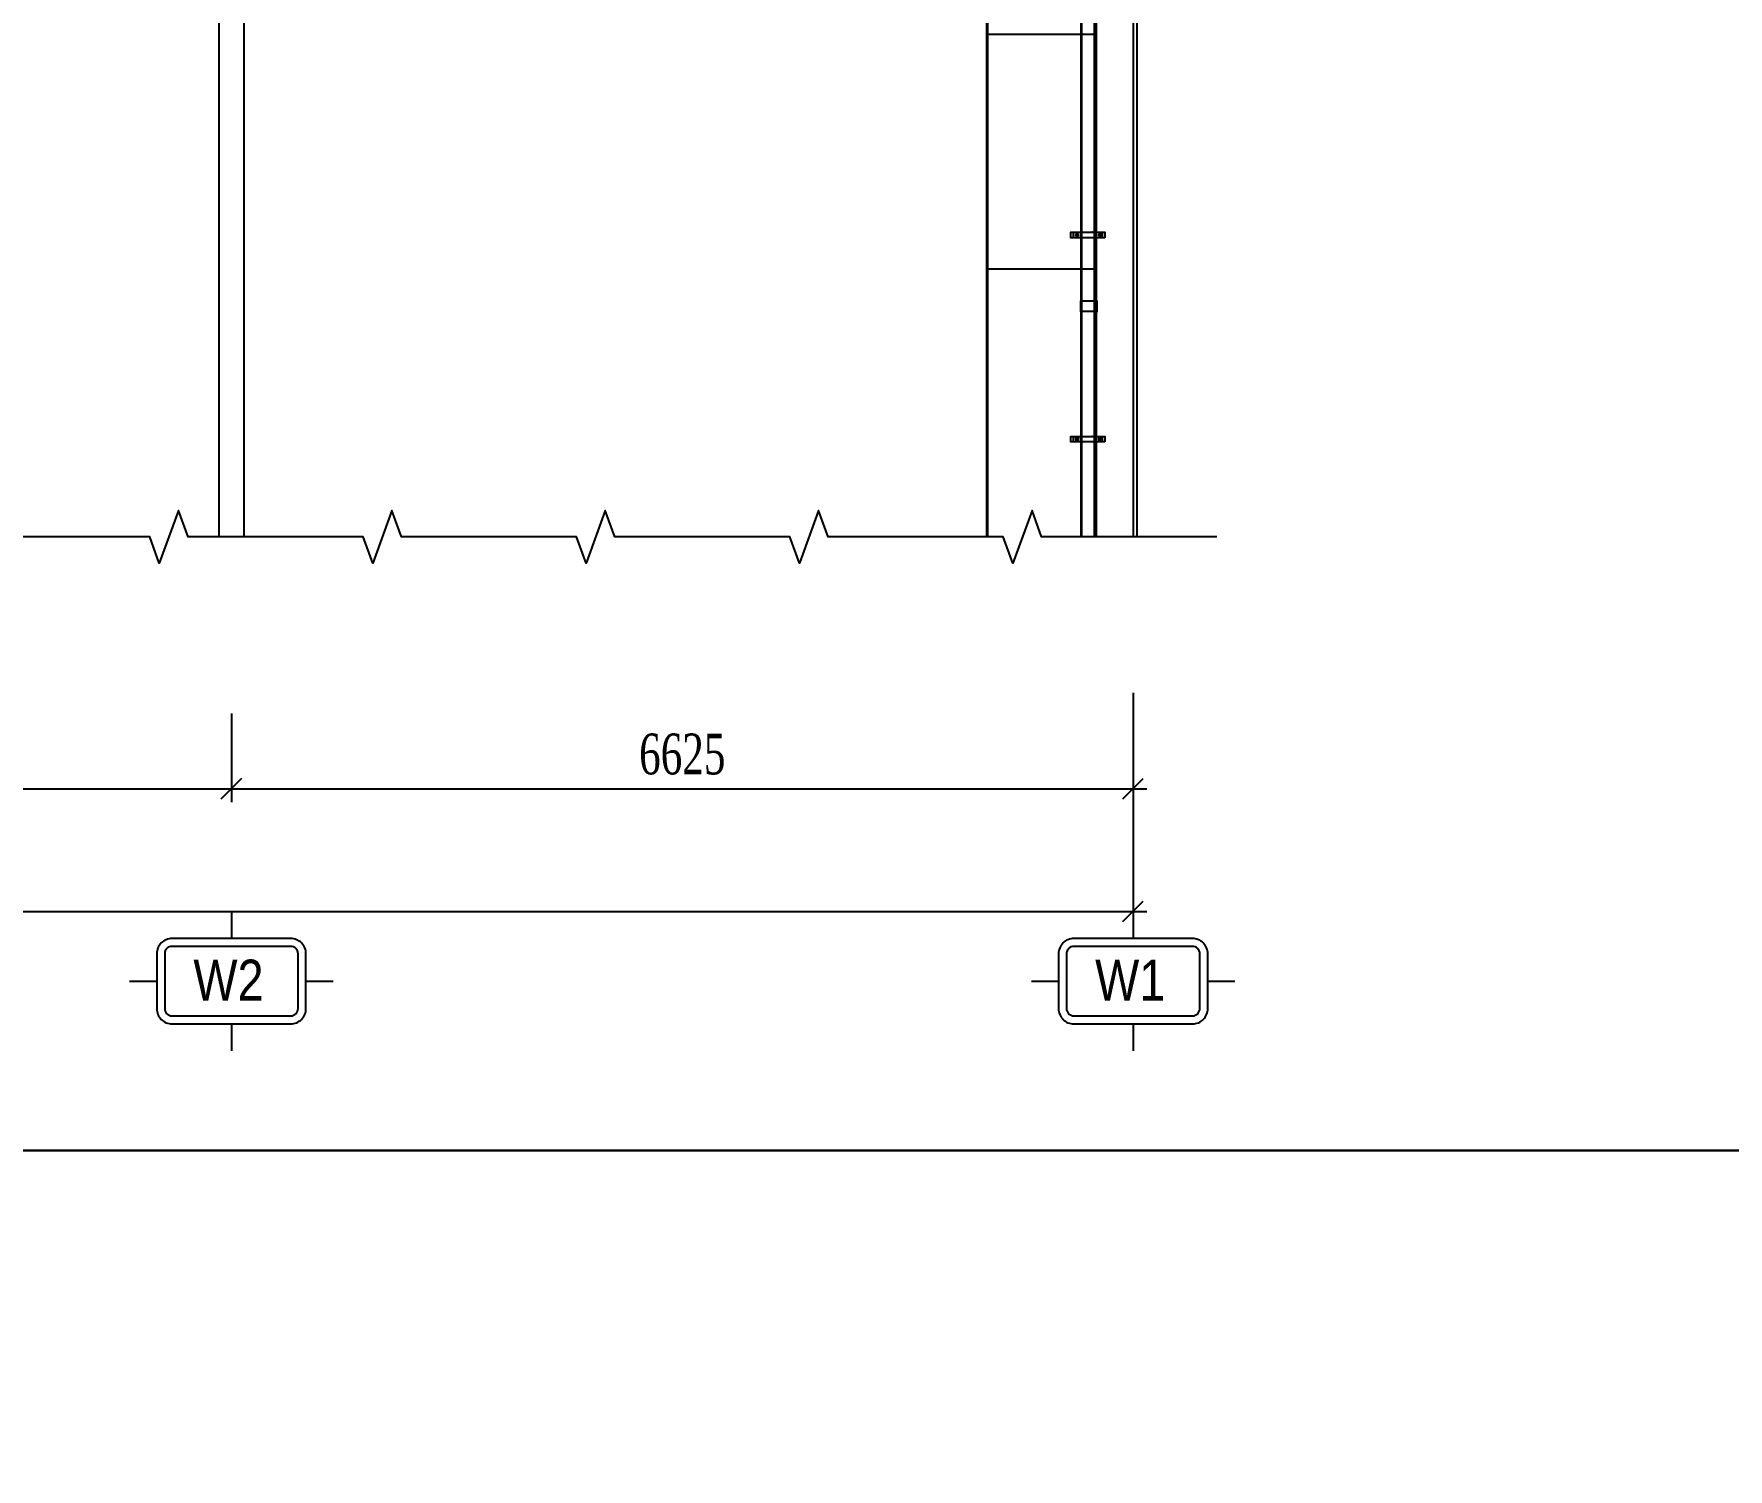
# Model space of a CAD drawing. Header units: inches. Extents: x 315041 to 662841, y -45540 to -35018.
# Drawn here: x 331739.1 to 331863.6, y -36371.1 to -36265.7 of the extents above; entities that cross this region are included whole.
import ezdxf
from ezdxf.enums import TextEntityAlignment as Align

# ---------------------------------------------------------------- set-up
doc = ezdxf.new("R2010")
doc.units = ezdxf.units.IN
doc.header["$MEASUREMENT"] = 0
for name, color, linetype in [('2', 2, 'Continuous'), ('3', 3, 'Continuous'), ('7', 7, 'Continuous'), ('8', 8, 'Continuous'), ('DOWNPOUT', 52, 'Continuous'), ('flashing', 6, 'Continuous')]:
    doc.layers.add(name, color=color, linetype=linetype)
doc.styles.add('hx2', font='VHARIALN.TTF')
doc.styles.add('ST1', font='times.ttf', dxfattribs={"width": 0.7})
doc.dimstyles.new('100', dxfattribs={"dimtxt": 3, "dimasz": 1.5, "dimexe": 1, "dimexo": 0, "dimgap": 1, "dimtad": 1, "dimdec": 0, "dimlfac": 100, "dimzin": 0, "dimdsep": 46, "dimtxsty": 'ST1', "dimblk": 'OBLIQUE', "dimcen": 1, "dimdle": 1, "dimclrd": 8, "dimclre": 8, "dimclrt": 3, "dimadec": 0, "dimazin": 0, "dimtfac": 1, "dimtdec": 0, "dimtix": 1, "dimtmove": 1, "dimatfit": 3, "dimfxl": 0, "dimtfill": 1, "dimtolj": 1, "dimtzin": 0, "dimlwd": -1, "dimlwe": -1, "dimarcsym": 1})

# ---------------------------------------------------------------- blocks, each defined once
blk = doc.blocks.new('_Oblique')
at = {"color": 0, "linetype": 'ByBlock', "lineweight": -2}
blk.add_line((-0.5, -0.5), (0.5, 0.5), dxfattribs=at)
blk = doc.blocks.new('*D782')
at = {"color": 8, "linetype": 'Continuous', "transparency": 16777216}
for p, q in [((331687.38, -36315.62), (331687.38, -36322.15)), ((331753.63, -36315.62), (331753.63, -36322.15)), ((331686.38, -36321.15), (331754.63, -36321.15))]:
    blk.add_line(p, q, dxfattribs=at)
at = {"layer": 'Defpoints', "color": 0, "transparency": 16777216}
for p in [(331687.38, -36315.62), (331753.63, -36315.62), (331753.63, -36321.15)]:
    blk.add_point(p, dxfattribs=at)
at = {"color": 8, "transparency": 16777216, "xscale": 1.5, "yscale": 1.5, "zscale": 1.5, "rotation": 180}
blk.add_blockref('_Oblique', (331687.38, -36321.15), dxfattribs=at)
at = {"color": 8, "transparency": 16777216, "xscale": 1.5, "yscale": 1.5, "zscale": 1.5}
blk.add_blockref('_Oblique', (331753.63, -36321.15), dxfattribs=at)
at = {"color": 3, "transparency": 16777216, "insert": (331720.51, -36318.62), "char_height": 3, "attachment_point": 5, "style": 'ST1', "bg_fill": 3, "box_fill_scale": 1.25, "bg_fill_color": 256, "bg_fill_true_color": 13158600, "bg_fill_transparency": 6029427}
blk.add_mtext('\\A1;6625', dxfattribs=at)
blk = doc.blocks.new('*D783')
at = {"color": 8, "linetype": 'Continuous', "transparency": 16777216}
for p, q in [((331753.63, -36315.62), (331753.63, -36322.15)), ((331819.88, -36315.62), (331819.88, -36322.15)), ((331752.63, -36321.15), (331820.88, -36321.15))]:
    blk.add_line(p, q, dxfattribs=at)
at = {"layer": 'Defpoints', "color": 0, "transparency": 16777216}
for p in [(331753.63, -36315.62), (331819.88, -36315.62), (331819.88, -36321.15)]:
    blk.add_point(p, dxfattribs=at)
at = {"color": 8, "transparency": 16777216, "xscale": 1.5, "yscale": 1.5, "zscale": 1.5, "rotation": 180}
blk.add_blockref('_Oblique', (331753.63, -36321.15), dxfattribs=at)
at = {"color": 8, "transparency": 16777216, "xscale": 1.5, "yscale": 1.5, "zscale": 1.5}
blk.add_blockref('_Oblique', (331819.88, -36321.15), dxfattribs=at)
at = {"color": 3, "transparency": 16777216, "insert": (331786.76, -36318.62), "char_height": 3, "attachment_point": 5, "style": 'ST1', "bg_fill": 3, "box_fill_scale": 1.25, "bg_fill_color": 256, "bg_fill_true_color": 13158600, "bg_fill_transparency": 11538840}
blk.add_mtext('\\A1;6625', dxfattribs=at)
blk = doc.blocks.new('*D784')
at = {"color": 8, "linetype": 'Continuous', "transparency": 16777216}
for p, q in [((331554.88, -36314.12), (331554.88, -36331.16)), ((331819.88, -36314.12), (331819.88, -36331.16)), ((331553.88, -36330.16), (331820.88, -36330.16))]:
    blk.add_line(p, q, dxfattribs=at)
at = {"layer": 'Defpoints', "color": 0, "transparency": 16777216}
for p in [(331554.88, -36314.12), (331819.88, -36314.12), (331819.88, -36330.16)]:
    blk.add_point(p, dxfattribs=at)
at = {"color": 8, "transparency": 16777216, "xscale": 1.5, "yscale": 1.5, "zscale": 1.5, "rotation": 180}
blk.add_blockref('_Oblique', (331554.88, -36330.16), dxfattribs=at)
at = {"color": 8, "transparency": 16777216, "xscale": 1.5, "yscale": 1.5, "zscale": 1.5}
blk.add_blockref('_Oblique', (331819.88, -36330.16), dxfattribs=at)
at = {"color": 3, "transparency": 16777216, "insert": (331687.38, -36327.63), "char_height": 3, "attachment_point": 5, "style": 'ST1', "bg_fill": 3, "box_fill_scale": 1.25, "bg_fill_color": 256, "bg_fill_true_color": 13158600, "bg_fill_transparency": 11360740}
blk.add_mtext('\\A1;26500', dxfattribs=at)
blk = doc.blocks.new('TENTRUC')
at = {"layer": '7'}
for p, q in [((0, 8.27), (0, 10.26)), ((-7.48, 5.13), (-5.48, 5.13)), ((5.48, 5.13), (7.48, 5.13)), ((0, 0), (0, 2))]:
    blk.add_line(p, q, dxfattribs=at)
blk.add_lwpolyline([(-4.36, 8.27), (4.36, 8.27, -0.414214), (5.48, 7.14), (5.48, 3.12, -0.414214), (4.36, 2), (-4.36, 2, -0.414214), (-5.48, 3.12), (-5.48, 7.14, -0.414214)], format="xyb", close=True, dxfattribs=at)
at = {"layer": '8', "ltscale": 15}
blk.add_lwpolyline([(-4.36, 7.68), (4.36, 7.68, -0.414214), (4.9, 7.14), (4.9, 3.12, -0.414214), (4.36, 2.58), (-4.36, 2.58, -0.414214), (-4.9, 3.12), (-4.9, 7.14, -0.414214)], format="xyb", close=True, dxfattribs=at)
at = {"layer": '3', "style": 'hx2'}
blk.add_attdef('TR', text='', height=2.9, dxfattribs=at).set_placement((-0.16, 3.83), align=Align.CENTER)

msp = doc.modelspace()

# ---------------------------------------------------------------- hatches: boundary and pattern name
h = msp.add_hatch()
h.set_pattern_fill('ANSI31', color=1, scale=0.15, style=0)
h.set_pattern_definition([(135, (342246.705386, -35110.135986), (0.013258252147, 0.013258252147), [])])
edge = h.paths.add_edge_path()
edge.add_line((331816.6883, -36280.2771), (331817.0883, -36280.2771))
edge.add_line((331817.0883, -36280.2771), (331817.0883, -36280.6771))
edge.add_arc((331817.0883, -36280.6471), 0.03, 180, 270, ccw=False)
edge.add_line((331817.0583, -36280.6471), (331817.0583, -36280.3071))
edge.add_line((331817.0583, -36280.3071), (331816.7183, -36280.3071))
edge.add_arc((331816.7183, -36280.2771), 0.03, 180, 270, ccw=False)
h = msp.add_hatch()
h.set_pattern_fill('ANSI31', color=1, scale=0.15, style=0)
h.set_pattern_definition([(135, (342246.705386, -35125.135986), (0.013258252147, 0.013258252147), [])])
edge = h.paths.add_edge_path()
edge.add_line((331816.6883, -36295.2771), (331817.0883, -36295.2771))
edge.add_line((331817.0883, -36295.2771), (331817.0883, -36295.6771))
edge.add_arc((331817.0883, -36295.6471), 0.03, 180, 270, ccw=False)
edge.add_line((331817.0583, -36295.6471), (331817.0583, -36295.3071))
edge.add_line((331817.0583, -36295.3071), (331816.7183, -36295.3071))
edge.add_arc((331816.7183, -36295.2771), 0.03, 180, 270, ccw=False)

# ---------------------------------------------------------------- linework, layer by layer
at = {"color": 8}
for points in [[(331403.7734, -36171.9399), (331973.1113, -36171.9399), (331973.1113, -36347.7298), (331403.7734, -36347.7298)], [(331403.7734, -36347.7298), (331973.1113, -36347.7298), (331973.1113, -36523.5197), (331403.7734, -36523.5197)]]:
    msp.add_lwpolyline(points, close=True, dxfattribs=at)
at = {"color": 2}
for points in [[(331817.8138, -36280.6771), (331815.3138, -36280.6771), (331815.3138, -36280.2771), (331817.8138, -36280.2771)], [(331817.8138, -36295.6771), (331815.3138, -36295.6771), (331815.3138, -36295.2771), (331817.8138, -36295.2771)]]:
    msp.add_lwpolyline(points, close=True, dxfattribs=at)
at = {"color": 1}
for points in [[(331816.6883, -36280.2771), (331817.0883, -36280.2771), (331817.0883, -36280.6771), (331817.0883, -36280.6771, -0.41421356), (331817.0583, -36280.6471), (331817.0583, -36280.3071), (331816.7183, -36280.3071, -0.41421356), (331816.6883, -36280.2771)], [(331816.6883, -36295.2771), (331817.0883, -36295.2771), (331817.0883, -36295.6771), (331817.0883, -36295.6771, -0.41421356), (331817.0583, -36295.6471), (331817.0583, -36295.3071), (331816.7183, -36295.3071, -0.41421356), (331816.6883, -36295.2771)]]:
    msp.add_lwpolyline(points, format="xyb", close=True, dxfattribs=at)
at = {"layer": '2', "color": 9}
for p, q in [((331817.0528, -36302.6429), (331817.0528, -36246.3784)), ((331809.1328, -36302.6429), (331809.1328, -36249.0704)), ((331809.2128, -36302.6429), (331809.2128, -36249.0704)), ((331817.1328, -36302.6429), (331817.1328, -36249.8871)), ((331809.2328, -36265.7359), (331817.0328, -36265.7359)), ((331817.0328, -36282.9889), (331809.2328, -36282.9889))]:
    msp.add_line(p, q, dxfattribs=at)
for points in [[(331752.7024, -36242.5764), (331752.7024, -36302.6429)], [(331754.5624, -36302.6429), (331754.5624, -36242.7624)]]:
    msp.add_lwpolyline(points, dxfattribs=at)
at = {"layer": '3'}
for points in [[(331820.1828, -36302.6429), (331820.1828, -36215.9898), (331819.8828, -36215.9898), (331819.8828, -36302.6429)], [(331820.1728, -36302.6429), (331820.1728, -36215.9998), (331819.8928, -36215.9998), (331819.8928, -36302.6429)]]:
    msp.add_lwpolyline(points, dxfattribs=at)
at = {"layer": 'DOWNPOUT', "color": 1, "true_color": 0xfa051e}
for p, q in [((331815.8976, -36280.4771), (331815.6504, -36280.4771)), ((331815.7696, -36280.3513), (331815.7696, -36280.5916)), ((331817.5863, -36280.4771), (331817.3391, -36280.4771)), ((331817.4583, -36280.3513), (331817.4583, -36280.5916)), ((331815.8976, -36295.4771), (331815.6504, -36295.4771)), ((331815.7696, -36295.3513), (331815.7696, -36295.5916)), ((331817.5863, -36295.4771), (331817.3391, -36295.4771)), ((331817.4583, -36295.3513), (331817.4583, -36295.5916))]:
    msp.add_line(p, q, dxfattribs=at)
at = {"layer": 'DOWNPOUT', "color": 222}
msp.add_lwpolyline([(331816.0688, -36286.0939), (331816.0688, -36246.9729), (331816.0345, -36246.8708), (331816.0345, -36246.0921), (331817.2058, -36246.0921), (331817.2058, -36246.8708), (331817.1715, -36246.9729), (331817.1715, -36286.0939)], close=True, dxfattribs=at)
for points in [[(331816.1054, -36286.0939), (331816.1054, -36246.9846), (331816.0711, -36246.8825), (331816.0711, -36246.1098)], [(331817.1349, -36286.0939), (331817.1349, -36246.9669), (331817.1692, -36246.8649), (331817.1692, -36246.0921)], [(331816.0665, -36302.6429), (331816.0665, -36286.1843), (331816.0322, -36286.0822), (331816.0322, -36285.3035), (331817.2035, -36285.3035), (331817.2035, -36286.0822), (331817.1692, -36286.1843), (331817.1692, -36302.6429)], [(331816.1031, -36302.6429), (331816.1031, -36286.1959), (331816.0688, -36286.0939), (331816.0688, -36285.3211)], [(331817.1326, -36302.6429), (331817.1326, -36286.1783), (331817.1669, -36286.0762), (331817.1669, -36285.3035)]]:
    msp.add_lwpolyline(points, dxfattribs=at)
at = {"layer": 'DOWNPOUT', "color": 1, "true_color": 0xfa051e}
for points in [[(331817.6174, -36280.6771), (331815.5102, -36280.6771), (331815.5102, -36280.2771), (331817.6174, -36280.2771)], [(331817.6174, -36295.6771), (331815.5102, -36295.6771), (331815.5102, -36295.2771), (331817.6174, -36295.2771)]]:
    msp.add_lwpolyline(points, close=True, dxfattribs=at)
for centre, radius in [((331815.7696, -36280.4771), 0.09), ((331815.7696, -36280.4771), 0.06), ((331817.4583, -36280.4771), 0.09), ((331817.4583, -36280.4771), 0.06), ((331815.7696, -36295.4771), 0.09), ((331815.7696, -36295.4771), 0.06), ((331817.4583, -36295.4771), 0.09), ((331817.4583, -36295.4771), 0.06)]:
    msp.add_circle(centre, radius, dxfattribs=at)
at = {"layer": 'flashing', "color": 94, "linetype": 'Continuous'}
msp.add_lwpolyline([(331826.0197, -36302.6429), (331819.2289, -36302.6429), (331819.2289, -36302.6429), (331819.2289, -36302.6429), (331819.2289, -36302.6429), (331819.2289, -36302.6429), (331819.2289, -36302.6429), (331819.2289, -36302.6429), (331813.1554, -36302.6429), (331812.4522, -36300.7111), (331811.046, -36304.5747), (331810.3429, -36302.6429), (331803.5521, -36302.6429), (331803.5521, -36302.6429), (331803.5521, -36302.6429), (331803.5521, -36302.6429), (331803.5521, -36302.6429), (331803.5521, -36302.6429), (331803.5521, -36302.6429), (331797.4786, -36302.6429), (331796.7754, -36300.7111), (331795.3692, -36304.5747), (331794.6661, -36302.6429), (331787.8753, -36302.6429), (331787.8753, -36302.6429), (331787.8753, -36302.6429), (331787.8753, -36302.6429), (331787.8753, -36302.6429), (331787.8753, -36302.6429), (331787.8753, -36302.6429), (331781.8018, -36302.6429), (331781.0987, -36300.7111), (331779.6924, -36304.5747), (331778.9893, -36302.6429), (331772.1986, -36302.6429), (331772.1986, -36302.6429), (331772.1986, -36302.6429), (331772.1986, -36302.6429), (331772.1986, -36302.6429), (331772.1986, -36302.6429), (331772.1986, -36302.6429), (331766.125, -36302.6429), (331765.4219, -36300.7111), (331764.0156, -36304.5747), (331763.3125, -36302.6429), (331756.5218, -36302.6429), (331756.5218, -36302.6429), (331756.5218, -36302.6429), (331756.5218, -36302.6429), (331756.5218, -36302.6429), (331756.5218, -36302.6429), (331756.5218, -36302.6429), (331750.4482, -36302.6429), (331749.7451, -36300.7111), (331748.3388, -36304.5747), (331747.6357, -36302.6429), (331740.845, -36302.6429), (331740.845, -36302.6429), (331740.845, -36302.6429), (331740.845, -36302.6429), (331740.845, -36302.6429), (331740.845, -36302.6429), (331740.845, -36302.6429), (331734.7714, -36302.6429)], dxfattribs=at)

# ---------------------------------------------------------------- next in the draw order: dimensions: what is measured, and where the dimension line sits
at = {"color": 8}
dim = msp.add_linear_dim(base=(331753.6349, -36321.1463), p1=(331687.3849, -36315.6229), p2=(331753.6349, -36315.6229), dimstyle='100', dxfattribs=at)
dim.commit()
dim.dimension.update_dxf_attribs({"geometry": '*D782', "text_midpoint": (331720.5099, -36318.6203)})

# ---------------------------------------------------------------- next in the draw order: dimensions: what is measured, and where the dimension line sits
dim = msp.add_linear_dim(base=(331819.8849, -36321.1463), p1=(331753.6349, -36315.6229), p2=(331819.8849, -36315.6229), dimstyle='100', dxfattribs=at)
dim.commit()
dim.dimension.update_dxf_attribs({"geometry": '*D783', "text_midpoint": (331786.7599, -36318.6203)})

# ---------------------------------------------------------------- next in the draw order: dimensions: what is measured, and where the dimension line sits
dim = msp.add_linear_dim(base=(331819.8849, -36330.1563), p1=(331554.8849, -36314.1229), p2=(331819.8849, -36314.1229), dimstyle='100', dxfattribs=at)
dim.commit()
dim.dimension.update_dxf_attribs({"geometry": '*D784', "text_midpoint": (331687.3849, -36327.6303)})

# ---------------------------------------------------------------- next in the draw order: block references
at = {"layer": '3'}
ref = msp.add_blockref('TENTRUC', (331753.6349, -36330.1563), dxfattribs=dict(at, xscale=-1, rotation=180))
ref.add_attrib('TR', 'W2', dxfattribs={"layer": '0', "height": 3, "style": 'hx2'}).set_placement((331753.4185, -36336.7096), align=Align.CENTER)
ref = msp.add_blockref('TENTRUC', (331819.8849, -36330.1563), dxfattribs=dict(at, xscale=-1, rotation=180))
ref.add_attrib('TR', 'W1', dxfattribs={"layer": '0', "height": 3, "style": 'hx2'}).set_placement((331819.6685, -36336.7096), align=Align.CENTER)

doc.saveas('drawing.dxf')
